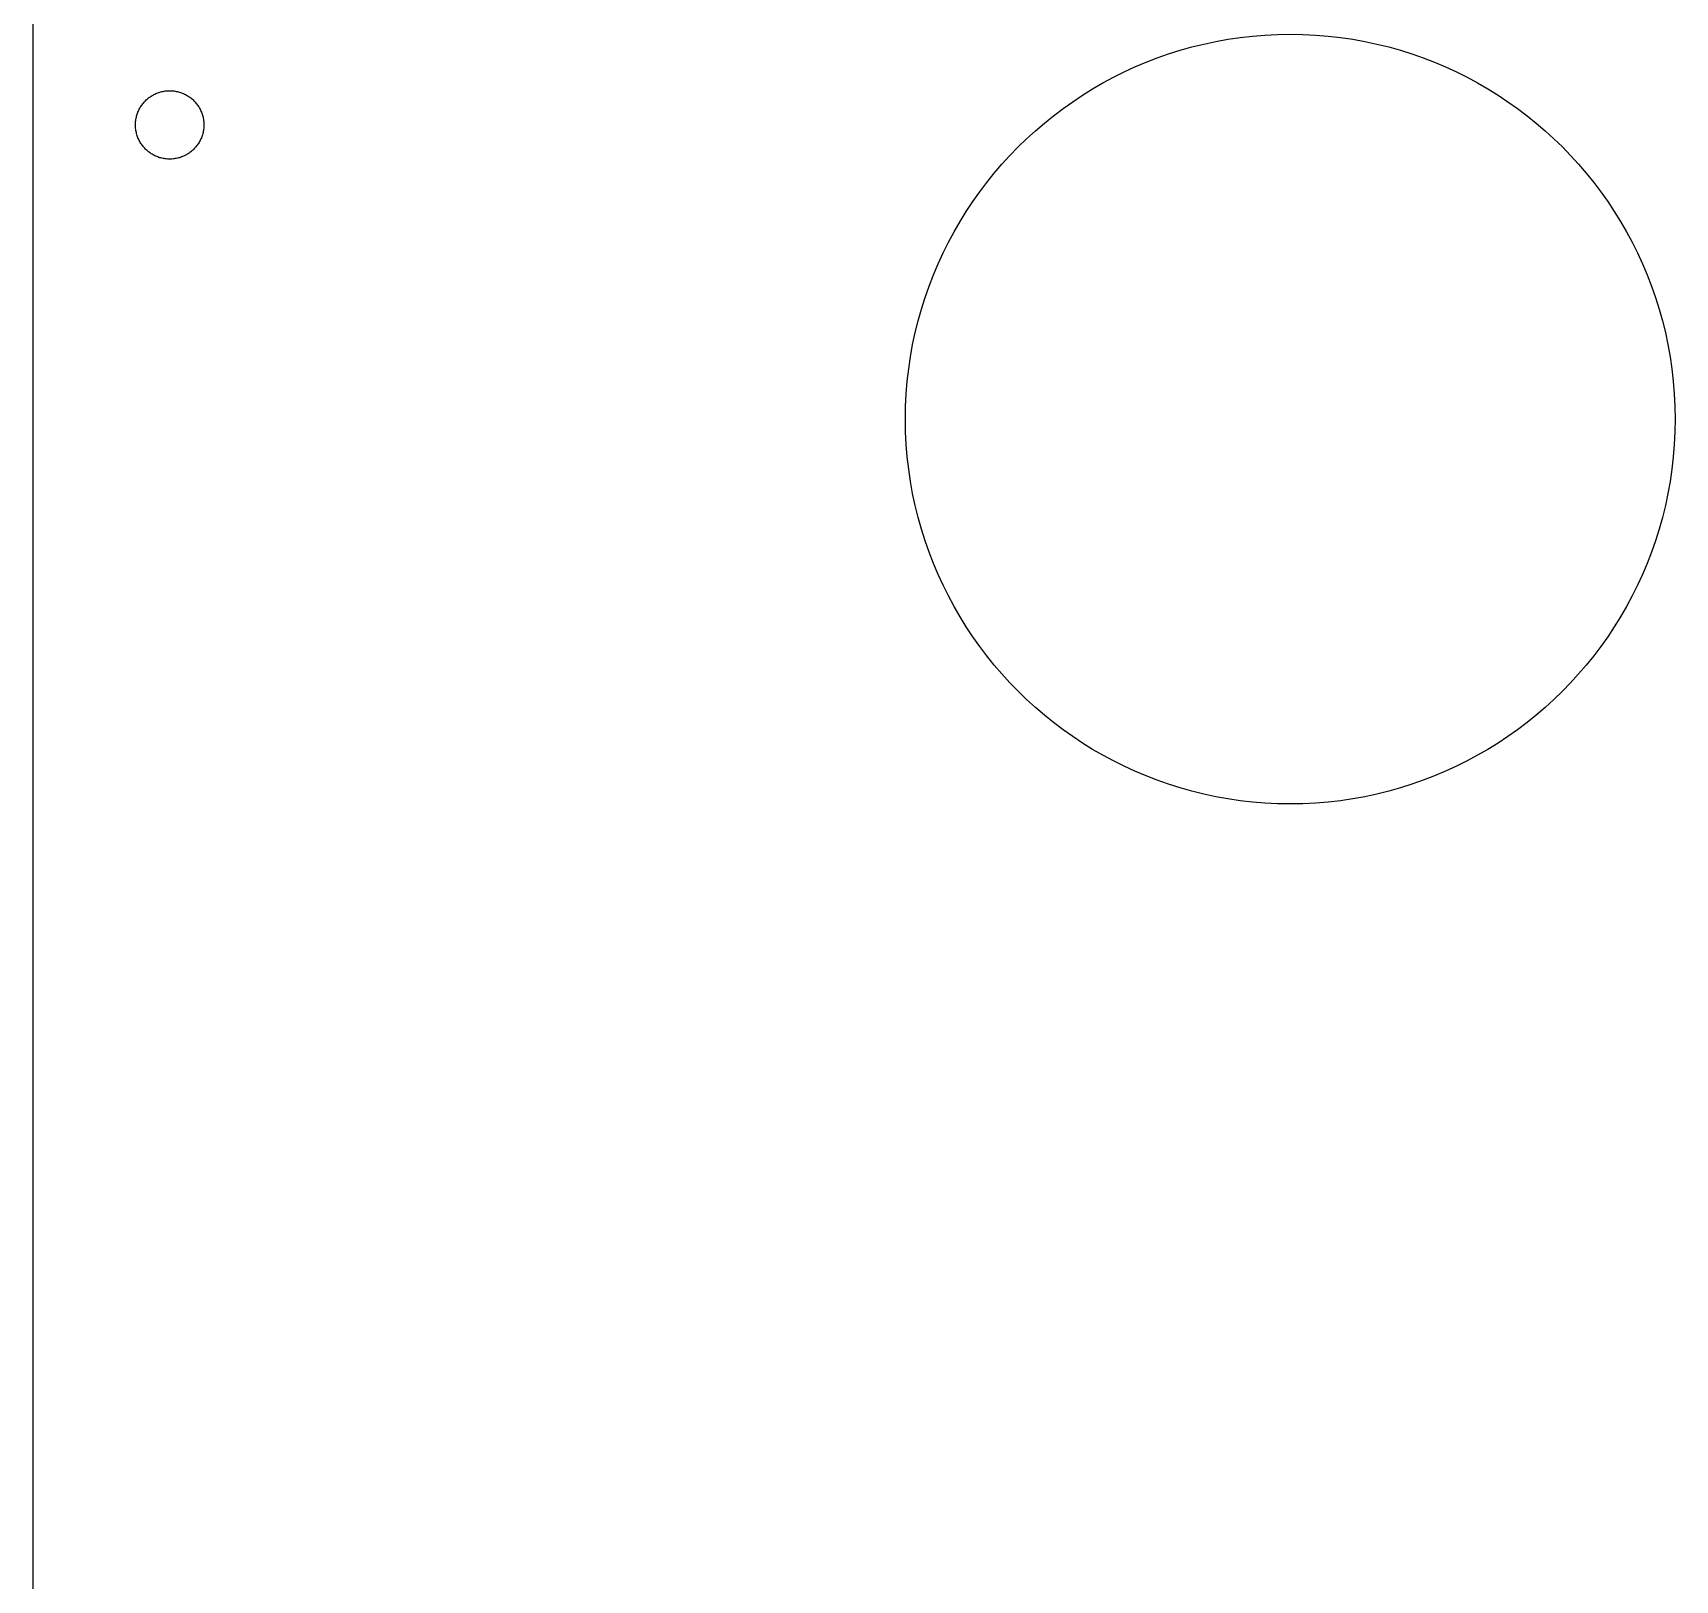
# Model space of a CAD drawing. Extents: x 0 to 212, y 0 to 125.
# Drawn here: x 0 to 48.01, y 57.08 to 102.32 of the extents above; entities that cross this region are included whole.
import ezdxf

# ---------------------------------------------------------------- set-up
doc = ezdxf.new("R2010")
doc.units = 0

msp = doc.modelspace()

# ---------------------------------------------------------------- linework, layer by layer
at = {"layer": 'Layer 1'}
for p, q in [((0, 115.99), (0, 6.5649)), ((36.0175, 102.253), (36.3858, 102.271)), ((36.3858, 102.271), (36.7572, 102.277)), ((36.3858, 102.271), (36.3858, 102.271)), ((36.7572, 102.277), (36.7572, 102.277)), ((36.7572, 102.277), (37.1285, 102.271)), ((37.1285, 102.271), (37.1285, 102.271)), ((37.1285, 102.271), (37.4969, 102.253)), ((33.2013, 101.703), (33.5389, 101.81)), ((33.5389, 101.81), (33.881, 101.906)), ((33.5389, 101.81), (33.5389, 101.81)), ((33.881, 101.906), (34.2274, 101.991)), ((33.881, 101.906), (33.881, 101.906)), ((34.2274, 101.991), (34.5779, 102.066)), ((34.2274, 101.991), (34.2274, 101.991)), ((34.5779, 102.066), (34.9324, 102.13)), ((34.5779, 102.066), (34.5779, 102.066)), ((34.9324, 102.13), (35.2906, 102.182)), ((34.9324, 102.13), (34.9324, 102.13)), ((35.2906, 102.182), (35.6523, 102.223)), ((35.2906, 102.182), (35.2906, 102.182)), ((35.6523, 102.223), (36.0175, 102.253)), ((35.6523, 102.223), (35.6523, 102.223)), ((36.0175, 102.253), (36.0175, 102.253)), ((37.4969, 102.253), (37.4969, 102.253)), ((37.4969, 102.253), (37.862, 102.223)), ((37.862, 102.223), (37.862, 102.223)), ((37.862, 102.223), (38.2238, 102.182)), ((38.2238, 102.182), (38.2238, 102.182)), ((38.2238, 102.182), (38.582, 102.13)), ((38.582, 102.13), (38.582, 102.13)), ((38.582, 102.13), (38.9364, 102.066)), ((38.9364, 102.066), (38.9364, 102.066)), ((38.9364, 102.066), (39.287, 101.991)), ((39.287, 101.991), (39.287, 101.991)), ((39.287, 101.991), (39.6334, 101.906)), ((39.6334, 101.906), (39.6334, 101.906)), ((39.6334, 101.906), (39.9754, 101.81)), ((39.9754, 101.81), (39.9754, 101.81)), ((39.9754, 101.81), (40.313, 101.703)), ((31.8995, 101.177), (32.2173, 101.323)), ((32.2173, 101.323), (32.5403, 101.46)), ((32.2173, 101.323), (32.2173, 101.323)), ((32.5403, 101.46), (32.8684, 101.587)), ((32.5403, 101.46), (32.5403, 101.46)), ((32.8684, 101.587), (33.2013, 101.703)), ((32.8684, 101.587), (32.8684, 101.587)), ((33.2013, 101.703), (33.2013, 101.703)), ((40.313, 101.703), (40.313, 101.703)), ((40.313, 101.703), (40.646, 101.587)), ((40.646, 101.587), (40.646, 101.587)), ((40.646, 101.587), (40.974, 101.46)), ((40.974, 101.46), (40.974, 101.46)), ((40.974, 101.46), (41.2971, 101.323)), ((41.2971, 101.323), (41.2971, 101.323)), ((41.2971, 101.323), (41.6148, 101.177)), ((30.9794, 100.682), (31.2804, 100.856)), ((31.2804, 100.856), (31.5872, 101.021)), ((31.2804, 100.856), (31.2804, 100.856)), ((31.5872, 101.021), (31.8995, 101.177)), ((31.5872, 101.021), (31.5872, 101.021)), ((31.8995, 101.177), (31.8995, 101.177)), ((41.6148, 101.177), (41.6148, 101.177)), ((41.6148, 101.177), (41.9272, 101.021)), ((41.9272, 101.021), (41.9272, 101.021)), ((41.9272, 101.021), (42.234, 100.856)), ((42.234, 100.856), (42.234, 100.856)), ((42.234, 100.856), (42.5349, 100.682)), ((3.29289, 100.335), (3.31494, 100.357)), ((3.31494, 100.357), (3.33763, 100.377)), ((3.31494, 100.357), (3.31494, 100.357)), ((3.33763, 100.377), (3.36095, 100.397)), ((3.33763, 100.377), (3.33763, 100.377)), ((3.36095, 100.397), (3.38488, 100.417)), ((3.36095, 100.397), (3.36095, 100.397)), ((3.38488, 100.417), (3.40941, 100.435)), ((3.38488, 100.417), (3.38488, 100.417)), ((3.40941, 100.435), (3.43452, 100.453)), ((3.40941, 100.435), (3.40941, 100.435)), ((3.43452, 100.453), (3.4602, 100.47)), ((3.43452, 100.453), (3.43452, 100.453)), ((3.4602, 100.47), (3.48642, 100.486)), ((3.4602, 100.47), (3.4602, 100.47)), ((3.48642, 100.486), (3.51317, 100.502)), ((3.48642, 100.486), (3.48642, 100.486)), ((3.51317, 100.502), (3.54044, 100.517)), ((3.51317, 100.502), (3.51317, 100.502)), ((3.54044, 100.517), (3.56821, 100.53)), ((3.54044, 100.517), (3.54044, 100.517)), ((3.56821, 100.53), (3.59646, 100.543)), ((3.56821, 100.53), (3.56821, 100.53)), ((3.59646, 100.543), (3.62517, 100.556)), ((3.59646, 100.543), (3.59646, 100.543)), ((3.62517, 100.556), (3.65433, 100.567)), ((3.62517, 100.556), (3.62517, 100.556)), ((3.65433, 100.567), (3.68392, 100.577)), ((3.65433, 100.567), (3.65433, 100.567)), ((3.68392, 100.577), (3.71393, 100.587)), ((3.68392, 100.577), (3.68392, 100.577)), ((3.71393, 100.587), (3.74434, 100.595)), ((3.71393, 100.587), (3.71393, 100.587)), ((3.74434, 100.595), (3.77513, 100.603)), ((3.74434, 100.595), (3.74434, 100.595)), ((3.77513, 100.603), (3.80629, 100.609)), ((3.77513, 100.603), (3.77513, 100.603)), ((3.80629, 100.609), (3.83779, 100.615)), ((3.80629, 100.609), (3.80629, 100.609)), ((3.83779, 100.615), (3.86963, 100.62)), ((3.83779, 100.615), (3.83779, 100.615)), ((3.86963, 100.62), (3.86964, 100.62)), ((3.86964, 100.62), (3.90179, 100.623)), ((3.90179, 100.623), (3.93425, 100.626)), ((3.90179, 100.623), (3.90179, 100.623)), ((3.93425, 100.626), (3.96699, 100.628)), ((3.93425, 100.626), (3.93425, 100.626)), ((3.96699, 100.628), (3.96699, 100.628)), ((3.96699, 100.628), (4, 100.628)), ((4, 100.628), (4, 100.628)), ((4, 100.628), (4.03301, 100.628)), ((4.03301, 100.628), (4.03301, 100.628)), ((4.03301, 100.628), (4.06575, 100.626)), ((4.06575, 100.626), (4.06575, 100.626)), ((4.06575, 100.626), (4.09821, 100.623)), ((4.09821, 100.623), (4.09821, 100.623)), ((4.09821, 100.623), (4.13037, 100.62)), ((4.13037, 100.62), (4.13037, 100.62)), ((4.13037, 100.62), (4.16221, 100.615)), ((4.16221, 100.615), (4.16221, 100.615)), ((4.16221, 100.615), (4.19371, 100.609)), ((4.19371, 100.609), (4.19371, 100.609)), ((4.19371, 100.609), (4.22487, 100.603)), ((4.22487, 100.603), (4.22487, 100.603)), ((4.22487, 100.603), (4.25566, 100.595)), ((4.25566, 100.595), (4.25566, 100.595)), ((4.25566, 100.595), (4.28607, 100.587)), ((4.28607, 100.587), (4.28607, 100.587)), ((4.28607, 100.587), (4.31608, 100.577)), ((4.31608, 100.577), (4.31608, 100.577)), ((4.31608, 100.577), (4.34567, 100.567)), ((4.34567, 100.567), (4.34567, 100.567)), ((4.34567, 100.567), (4.37483, 100.556)), ((4.37483, 100.556), (4.37483, 100.556)), ((4.37483, 100.556), (4.40354, 100.543)), ((4.40354, 100.543), (4.40355, 100.543)), ((4.40355, 100.543), (4.43179, 100.53)), ((4.43179, 100.53), (4.43179, 100.53)), ((4.43179, 100.53), (4.45956, 100.517)), ((4.45956, 100.517), (4.45956, 100.517)), ((4.45956, 100.517), (4.48683, 100.502)), ((4.48683, 100.502), (4.48683, 100.502)), ((4.48683, 100.502), (4.51358, 100.486)), ((4.51358, 100.486), (4.51358, 100.486)), ((4.51358, 100.486), (4.5398, 100.47)), ((4.5398, 100.47), (4.5398, 100.47)), ((4.5398, 100.47), (4.56548, 100.453)), ((4.56548, 100.453), (4.56548, 100.453)), ((4.56548, 100.453), (4.59059, 100.435)), ((4.59059, 100.435), (4.59059, 100.435)), ((4.59059, 100.435), (4.61512, 100.417)), ((4.61512, 100.417), (4.61512, 100.417)), ((4.61512, 100.417), (4.63905, 100.397)), ((4.63905, 100.397), (4.63905, 100.397)), ((4.63905, 100.397), (4.66237, 100.377)), ((4.66237, 100.377), (4.66237, 100.377)), ((4.66237, 100.377), (4.68506, 100.357)), ((4.68506, 100.357), (4.68506, 100.357)), ((4.68506, 100.357), (4.70711, 100.335)), ((30.3956, 100.307), (30.6844, 100.499)), ((30.6844, 100.499), (30.9794, 100.682)), ((30.6844, 100.499), (30.6844, 100.499)), ((30.9794, 100.682), (30.9794, 100.682)), ((42.5349, 100.682), (42.5349, 100.682)), ((42.5349, 100.682), (42.8299, 100.499)), ((42.8299, 100.499), (42.8299, 100.499)), ((42.8299, 100.499), (43.1188, 100.307)), ((3.02538, 99.853), (3.03298, 99.8838)), ((3.03298, 99.8838), (3.04152, 99.9142)), ((3.03298, 99.8838), (3.03298, 99.8838)), ((3.04152, 99.9142), (3.05098, 99.9442)), ((3.04152, 99.9142), (3.04152, 99.9142)), ((3.05098, 99.9442), (3.06135, 99.9738)), ((3.05098, 99.9442), (3.05098, 99.9442)), ((3.06135, 99.9738), (3.07262, 100.003)), ((3.06135, 99.9738), (3.06135, 99.9738)), ((3.07262, 100.003), (3.08477, 100.032)), ((3.07262, 100.003), (3.07262, 100.003)), ((3.08477, 100.032), (3.09777, 100.06)), ((3.08477, 100.032), (3.08477, 100.032)), ((3.09777, 100.06), (3.11162, 100.088)), ((3.09777, 100.06), (3.09777, 100.06)), ((3.11162, 100.088), (3.12629, 100.115)), ((3.11162, 100.088), (3.11162, 100.088)), ((3.12629, 100.115), (3.14178, 100.142)), ((3.12629, 100.115), (3.12629, 100.115)), ((3.14178, 100.142), (3.15806, 100.168)), ((3.14178, 100.142), (3.14178, 100.142)), ((3.15806, 100.168), (3.17512, 100.194)), ((3.15806, 100.168), (3.15806, 100.168)), ((3.17512, 100.194), (3.19294, 100.219)), ((3.17512, 100.194), (3.17512, 100.194)), ((3.19294, 100.219), (3.21151, 100.243)), ((3.19294, 100.219), (3.19294, 100.219)), ((3.21151, 100.243), (3.2308, 100.267)), ((3.21151, 100.243), (3.21151, 100.243)), ((3.2308, 100.267), (3.25081, 100.291)), ((3.2308, 100.267), (3.2308, 100.267)), ((3.25081, 100.291), (3.27151, 100.313)), ((3.25081, 100.291), (3.25081, 100.291)), ((3.27151, 100.313), (3.29289, 100.335)), ((3.27151, 100.313), (3.27151, 100.313)), ((3.29289, 100.335), (3.29289, 100.335)), ((4.70711, 100.335), (4.70711, 100.335)), ((4.70711, 100.335), (4.72849, 100.313)), ((4.72849, 100.313), (4.72849, 100.313)), ((4.72849, 100.313), (4.74919, 100.291)), ((4.74919, 100.291), (4.74919, 100.291)), ((4.74919, 100.291), (4.7692, 100.267)), ((4.7692, 100.267), (4.7692, 100.267)), ((4.7692, 100.267), (4.78849, 100.243)), ((4.78849, 100.243), (4.78849, 100.243)), ((4.78849, 100.243), (4.80706, 100.219)), ((4.80706, 100.219), (4.80706, 100.219)), ((4.80706, 100.219), (4.82488, 100.194)), ((4.82488, 100.194), (4.82488, 100.194)), ((4.82488, 100.194), (4.84194, 100.168)), ((4.84194, 100.168), (4.84194, 100.168)), ((4.84194, 100.168), (4.85822, 100.142)), ((4.85822, 100.142), (4.85822, 100.142)), ((4.85822, 100.142), (4.87371, 100.115)), ((4.87371, 100.115), (4.87371, 100.115)), ((4.87371, 100.115), (4.88838, 100.088)), ((4.88838, 100.088), (4.88838, 100.088)), ((4.88838, 100.088), (4.90223, 100.06)), ((4.90223, 100.06), (4.90223, 100.06)), ((4.90223, 100.06), (4.91523, 100.032)), ((4.91523, 100.032), (4.91523, 100.032)), ((4.91523, 100.032), (4.92738, 100.003)), ((4.92738, 100.003), (4.92738, 100.003)), ((4.92738, 100.003), (4.93865, 99.9738)), ((4.93865, 99.9738), (4.93865, 99.9738)), ((4.93865, 99.9738), (4.94902, 99.9442)), ((4.94902, 99.9442), (4.94902, 99.9442)), ((4.94902, 99.9442), (4.95848, 99.9142)), ((4.95848, 99.9142), (4.95848, 99.9142)), ((4.95848, 99.9142), (4.96702, 99.8838)), ((4.96702, 99.8838), (4.96702, 99.8838)), ((4.96702, 99.8838), (4.97462, 99.853)), ((29.5678, 99.6804), (29.8371, 99.8975)), ((29.8371, 99.8975), (30.1131, 100.106)), ((29.8371, 99.8975), (29.8371, 99.8975)), ((30.1131, 100.106), (30.3956, 100.307)), ((30.1131, 100.106), (30.1131, 100.106)), ((30.3956, 100.307), (30.3956, 100.307)), ((43.1188, 100.307), (43.1188, 100.307)), ((43.1188, 100.307), (43.4013, 100.106)), ((43.4013, 100.106), (43.4013, 100.106)), ((43.4013, 100.106), (43.6772, 99.8975)), ((43.6772, 99.8975), (43.6773, 99.8975)), ((43.6773, 99.8975), (43.9465, 99.6804)), ((3, 99.6282), (3.00054, 99.6612)), ((3.00053, 99.5951), (3, 99.6282)), ((3, 99.6282), (3, 99.6282)), ((3.00213, 99.5624), (3.00053, 99.5951)), ((3.00053, 99.5951), (3.00053, 99.5951)), ((3.00054, 99.6612), (3.00213, 99.6939)), ((3.00054, 99.6612), (3.00054, 99.6612)), ((3.00213, 99.6939), (3.00476, 99.7264)), ((3.00213, 99.6939), (3.00213, 99.6939)), ((3.00476, 99.5299), (3.00213, 99.5624)), ((3.00213, 99.5624), (3.00213, 99.5624)), ((3.00476, 99.7264), (3.00842, 99.7585)), ((3.00476, 99.7264), (3.00476, 99.7264)), ((3.00842, 99.4978), (3.00476, 99.5299)), ((3.00476, 99.5299), (3.00476, 99.5299)), ((3.00842, 99.7585), (3.01309, 99.7904)), ((3.00842, 99.7585), (3.00842, 99.7585)), ((3.01309, 99.466), (3.00842, 99.4978)), ((3.00842, 99.4978), (3.00842, 99.4978)), ((3.01309, 99.7904), (3.01875, 99.8219)), ((3.01309, 99.7904), (3.01309, 99.7904)), ((3.01309, 99.4659), (3.01309, 99.466)), ((3.01875, 99.4344), (3.01309, 99.4659)), ((3.01875, 99.8219), (3.02538, 99.853)), ((3.01875, 99.8219), (3.01875, 99.8219)), ((3.02538, 99.4033), (3.01875, 99.4344)), ((3.01875, 99.4344), (3.01875, 99.4344)), ((3.02538, 99.853), (3.02538, 99.853)), ((3.03298, 99.3725), (3.02538, 99.4033)), ((3.02538, 99.4033), (3.02538, 99.4033)), ((4.97462, 99.4033), (4.96702, 99.3725)), ((4.97462, 99.853), (4.97462, 99.853)), ((4.97462, 99.853), (4.98125, 99.8219)), ((4.98125, 99.4344), (4.97462, 99.4033)), ((4.97462, 99.4033), (4.97462, 99.4033)), ((4.97462, 99.4033), (4.97462, 99.4033)), ((4.98125, 99.8219), (4.98125, 99.8219)), ((4.98125, 99.8219), (4.98691, 99.7904)), ((4.98691, 99.4659), (4.98125, 99.4344)), ((4.98125, 99.4344), (4.98125, 99.4344)), ((4.98691, 99.7904), (4.98691, 99.7904)), ((4.98691, 99.7904), (4.99158, 99.7585)), ((4.99158, 99.4978), (4.98691, 99.466)), ((4.98691, 99.466), (4.98691, 99.4659)), ((4.99158, 99.7585), (4.99158, 99.7585)), ((4.99158, 99.7585), (4.99524, 99.7264)), ((4.99524, 99.5299), (4.99158, 99.4978)), ((4.99158, 99.4978), (4.99158, 99.4978)), ((4.99524, 99.7264), (4.99524, 99.7264)), ((4.99524, 99.7264), (4.99787, 99.6939)), ((4.99787, 99.5624), (4.99524, 99.5299)), ((4.99524, 99.5299), (4.99524, 99.5299)), ((4.99787, 99.6939), (4.99787, 99.6939)), ((4.99787, 99.6939), (4.99947, 99.6612)), ((4.99946, 99.5951), (4.99787, 99.5624)), ((4.99787, 99.5624), (4.99787, 99.5624)), ((5, 99.6282), (4.99946, 99.5951)), ((4.99946, 99.5951), (4.99946, 99.5951)), ((4.99947, 99.6612), (4.99947, 99.6612)), ((4.99947, 99.6612), (5, 99.6282)), ((5, 99.6282), (5, 99.6282)), ((29.0502, 99.2224), (29.3055, 99.4553)), ((29.3055, 99.4553), (29.5678, 99.6804)), ((29.3055, 99.4553), (29.3055, 99.4553)), ((29.5678, 99.6804), (29.5678, 99.6804)), ((43.9465, 99.6804), (43.9465, 99.6804)), ((43.9465, 99.6804), (44.2089, 99.4553)), ((44.2089, 99.4553), (44.2089, 99.4553)), ((44.2089, 99.4553), (44.4641, 99.2224)), ((3.04152, 99.3421), (3.03298, 99.3725)), ((3.03298, 99.3725), (3.03298, 99.3725)), ((3.05098, 99.3121), (3.04152, 99.3421)), ((3.04152, 99.3421), (3.04152, 99.3421)), ((3.06135, 99.2825), (3.05098, 99.3121)), ((3.05098, 99.3121), (3.05098, 99.3121)), ((3.07262, 99.2533), (3.06135, 99.2825)), ((3.06135, 99.2825), (3.06135, 99.2825)), ((3.08477, 99.2246), (3.07262, 99.2533)), ((3.07262, 99.2533), (3.07262, 99.2533)), ((3.09777, 99.1964), (3.08477, 99.2246)), ((3.08477, 99.2246), (3.08477, 99.2246)), ((3.11162, 99.1686), (3.09777, 99.1964)), ((3.09777, 99.1964), (3.09777, 99.1964)), ((3.12629, 99.1413), (3.11162, 99.1686)), ((3.11162, 99.1686), (3.11162, 99.1686)), ((3.14178, 99.1146), (3.12629, 99.1413)), ((3.12629, 99.1413), (3.12629, 99.1413)), ((3.15806, 99.0884), (3.14178, 99.1146)), ((3.14178, 99.1146), (3.14178, 99.1146)), ((3.17512, 99.0627), (3.15806, 99.0884)), ((3.15806, 99.0884), (3.15806, 99.0884)), ((3.19294, 99.0376), (3.17512, 99.0627)), ((3.17512, 99.0627), (3.17512, 99.0627)), ((3.21151, 99.013), (3.19294, 99.0376)), ((3.19294, 99.0376), (3.19294, 99.0376)), ((3.2308, 98.9891), (3.21151, 99.013)), ((3.21151, 99.013), (3.21151, 99.013)), ((3.25081, 98.9658), (3.2308, 98.9891)), ((3.2308, 98.9891), (3.2308, 98.9891)), ((3.27151, 98.9431), (3.25081, 98.9658)), ((3.25081, 98.9658), (3.25081, 98.9658)), ((3.29289, 98.9211), (3.27151, 98.9431)), ((3.27151, 98.9431), (3.27151, 98.9431)), ((3.31494, 98.8997), (3.29289, 98.9211)), ((3.29289, 98.9211), (3.29289, 98.9211)), ((3.33763, 98.879), (3.31494, 98.8997)), ((3.31494, 98.8997), (3.31494, 98.8997)), ((4.68506, 98.8997), (4.66237, 98.879)), ((4.70711, 98.9211), (4.68506, 98.8997)), ((4.68506, 98.8997), (4.68506, 98.8997)), ((4.72849, 98.9431), (4.70711, 98.9211)), ((4.70711, 98.9211), (4.70711, 98.9211)), ((4.74919, 98.9658), (4.72849, 98.9431)), ((4.72849, 98.9431), (4.72849, 98.9431)), ((4.7692, 98.9891), (4.74919, 98.9658)), ((4.74919, 98.9658), (4.74919, 98.9658)), ((4.78849, 99.013), (4.7692, 98.9891)), ((4.7692, 98.9891), (4.7692, 98.9891)), ((4.80706, 99.0376), (4.78849, 99.013)), ((4.78849, 99.013), (4.78849, 99.013)), ((4.82488, 99.0627), (4.80706, 99.0376)), ((4.80706, 99.0376), (4.80706, 99.0376)), ((4.84194, 99.0884), (4.82488, 99.0627)), ((4.82488, 99.0627), (4.82488, 99.0627)), ((4.85822, 99.1146), (4.84194, 99.0884)), ((4.84194, 99.0884), (4.84194, 99.0884)), ((4.87371, 99.1413), (4.85822, 99.1146)), ((4.85822, 99.1146), (4.85822, 99.1146)), ((4.88838, 99.1686), (4.87371, 99.1413)), ((4.87371, 99.1413), (4.87371, 99.1413)), ((4.90223, 99.1964), (4.88838, 99.1686)), ((4.88838, 99.1686), (4.88838, 99.1686)), ((4.91523, 99.2246), (4.90223, 99.1964)), ((4.90223, 99.1964), (4.90223, 99.1964)), ((4.92738, 99.2533), (4.91523, 99.2246)), ((4.91523, 99.2246), (4.91523, 99.2246)), ((4.93865, 99.2825), (4.92738, 99.2533)), ((4.92738, 99.2533), (4.92738, 99.2533)), ((4.94902, 99.3121), (4.93865, 99.2825)), ((4.93865, 99.2825), (4.93865, 99.2825)), ((4.95848, 99.3421), (4.94902, 99.3121)), ((4.94902, 99.3121), (4.94902, 99.3121)), ((4.96702, 99.3725), (4.95848, 99.3421)), ((4.95848, 99.3421), (4.95848, 99.3421)), ((4.96702, 99.3725), (4.96702, 99.3725)), ((28.5617, 98.7339), (28.8022, 98.9819)), ((28.8022, 98.9819), (29.0502, 99.2224)), ((28.8022, 98.9819), (28.8022, 98.9819)), ((29.0502, 99.2224), (29.0502, 99.2224)), ((44.4641, 99.2224), (44.4641, 99.2224)), ((44.4641, 99.2224), (44.7121, 98.9819)), ((44.7121, 98.9819), (44.7121, 98.9819)), ((44.7121, 98.9819), (44.9527, 98.7339)), ((3.36095, 98.859), (3.33763, 98.879)), ((3.33763, 98.879), (3.33763, 98.879)), ((3.38488, 98.8397), (3.36095, 98.859)), ((3.36095, 98.859), (3.36095, 98.859)), ((3.40941, 98.8211), (3.38488, 98.8397)), ((3.38488, 98.8397), (3.38488, 98.8397)), ((3.43452, 98.8033), (3.40941, 98.8211)), ((3.40941, 98.8211), (3.40941, 98.8211)), ((3.4602, 98.7862), (3.43452, 98.8033)), ((3.43452, 98.8033), (3.43452, 98.8033)), ((3.48642, 98.7699), (3.4602, 98.7862)), ((3.4602, 98.7862), (3.4602, 98.7862)), ((3.51317, 98.7545), (3.48642, 98.7699)), ((3.48642, 98.7699), (3.48642, 98.7699)), ((3.54044, 98.7398), (3.51317, 98.7545)), ((3.51317, 98.7545), (3.51317, 98.7545)), ((3.56821, 98.7259), (3.54044, 98.7398)), ((3.54044, 98.7398), (3.54044, 98.7398)), ((3.59645, 98.7129), (3.56821, 98.7259)), ((3.56821, 98.7259), (3.56821, 98.7259)), ((3.59646, 98.7129), (3.59645, 98.7129)), ((3.62517, 98.7008), (3.59646, 98.7129)), ((3.65433, 98.6895), (3.62517, 98.7008)), ((3.62517, 98.7008), (3.62517, 98.7008)), ((3.68392, 98.6791), (3.65433, 98.6895)), ((3.65433, 98.6895), (3.65433, 98.6895)), ((3.71393, 98.6697), (3.68392, 98.6791)), ((3.68392, 98.6791), (3.68392, 98.6791)), ((3.74434, 98.6611), (3.71393, 98.6697)), ((3.71393, 98.6697), (3.71393, 98.6697)), ((3.77513, 98.6535), (3.74434, 98.6611)), ((3.74434, 98.6611), (3.74434, 98.6611)), ((3.80629, 98.6469), (3.77513, 98.6535)), ((3.77513, 98.6535), (3.77513, 98.6535)), ((3.83779, 98.6412), (3.80629, 98.6469)), ((3.80629, 98.6469), (3.80629, 98.6469)), ((3.86963, 98.6366), (3.83779, 98.6412)), ((3.83779, 98.6412), (3.83779, 98.6412)), ((3.90179, 98.6329), (3.86963, 98.6366)), ((3.86963, 98.6366), (3.86963, 98.6366)), ((3.93425, 98.6303), (3.90179, 98.6329)), ((3.90179, 98.6329), (3.90179, 98.6329)), ((3.96699, 98.6287), (3.93425, 98.6303)), ((3.93425, 98.6303), (3.93425, 98.6303)), ((4, 98.6282), (3.96699, 98.6287)), ((3.96699, 98.6287), (3.96699, 98.6287)), ((4.03301, 98.6287), (4, 98.6282)), ((4, 98.6282), (4, 98.6282)), ((4.06575, 98.6303), (4.03301, 98.6287)), ((4.03301, 98.6287), (4.03301, 98.6287)), ((4.09821, 98.6329), (4.06575, 98.6303)), ((4.06575, 98.6303), (4.06575, 98.6303)), ((4.13036, 98.6366), (4.09821, 98.6329)), ((4.09821, 98.6329), (4.09821, 98.6329)), ((4.13037, 98.6366), (4.13036, 98.6366)), ((4.16221, 98.6412), (4.13037, 98.6366)), ((4.19371, 98.6469), (4.16221, 98.6412)), ((4.16221, 98.6412), (4.16221, 98.6412)), ((4.22487, 98.6535), (4.19371, 98.6469)), ((4.19371, 98.6469), (4.19371, 98.6469)), ((4.25566, 98.6611), (4.22487, 98.6535)), ((4.22487, 98.6535), (4.22487, 98.6535)), ((4.28607, 98.6697), (4.25566, 98.6611)), ((4.25566, 98.6611), (4.25566, 98.6611)), ((4.31608, 98.6791), (4.28607, 98.6697)), ((4.28607, 98.6697), (4.28607, 98.6697)), ((4.34567, 98.6895), (4.31608, 98.6791)), ((4.31608, 98.6791), (4.31608, 98.6791)), ((4.37483, 98.7008), (4.34567, 98.6895)), ((4.34567, 98.6895), (4.34567, 98.6895)), ((4.40354, 98.7129), (4.37483, 98.7008)), ((4.37483, 98.7008), (4.37483, 98.7008)), ((4.43179, 98.7259), (4.40354, 98.7129)), ((4.40354, 98.7129), (4.40354, 98.7129)), ((4.45956, 98.7398), (4.43179, 98.7259)), ((4.43179, 98.7259), (4.43179, 98.7259)), ((4.48683, 98.7545), (4.45956, 98.7398)), ((4.45956, 98.7398), (4.45956, 98.7398)), ((4.51358, 98.7699), (4.48683, 98.7545)), ((4.48683, 98.7545), (4.48683, 98.7545)), ((4.5398, 98.7862), (4.51358, 98.7699)), ((4.51358, 98.7699), (4.51358, 98.7699)), ((4.56548, 98.8033), (4.5398, 98.7862)), ((4.5398, 98.7862), (4.5398, 98.7862)), ((4.59059, 98.8211), (4.56548, 98.8033)), ((4.56548, 98.8033), (4.56548, 98.8033)), ((4.61512, 98.8397), (4.59059, 98.8211)), ((4.59059, 98.8211), (4.59059, 98.8211)), ((4.63905, 98.859), (4.61512, 98.8397)), ((4.61512, 98.8397), (4.61512, 98.8397)), ((4.66237, 98.879), (4.63905, 98.859)), ((4.63905, 98.859), (4.63905, 98.859)), ((4.66237, 98.879), (4.66237, 98.879)), ((28.1037, 98.2163), (28.3288, 98.4786)), ((28.3288, 98.4786), (28.5617, 98.7339)), ((28.3288, 98.4786), (28.3288, 98.4786)), ((28.5617, 98.7339), (28.5617, 98.7339)), ((44.9527, 98.7339), (44.9527, 98.7339)), ((44.9527, 98.7339), (45.1856, 98.4786)), ((45.1856, 98.4786), (45.1856, 98.4786)), ((45.1856, 98.4786), (45.4106, 98.2163)), ((27.6778, 97.671), (27.8866, 97.947)), ((27.8866, 97.947), (28.1037, 98.2163)), ((27.8866, 97.947), (27.8866, 97.947)), ((28.1037, 98.2163), (28.1037, 98.2163)), ((45.4106, 98.2163), (45.4106, 98.2163)), ((45.4106, 98.2163), (45.6277, 97.947)), ((45.6277, 97.947), (45.6277, 97.947)), ((45.6277, 97.947), (45.8366, 97.671)), ((27.4773, 97.3885), (27.6778, 97.671)), ((27.6778, 97.671), (27.6778, 97.671)), ((45.8366, 97.671), (45.8366, 97.671)), ((45.8366, 97.671), (46.0371, 97.3885)), ((27.1022, 96.8047), (27.2854, 97.0997)), ((27.2854, 97.0997), (27.4773, 97.3885)), ((27.2854, 97.0997), (27.2854, 97.0997)), ((27.4773, 97.3885), (27.4773, 97.3885)), ((46.0371, 97.3885), (46.0371, 97.3885)), ((46.0371, 97.3885), (46.229, 97.0997)), ((46.229, 97.0997), (46.229, 97.0997)), ((46.229, 97.0997), (46.4121, 96.8047)), ((26.7629, 96.197), (26.928, 96.5037)), ((26.928, 96.5037), (27.1022, 96.8047)), ((26.928, 96.5037), (26.928, 96.5037)), ((27.1022, 96.8047), (27.1022, 96.8047)), ((46.4121, 96.8047), (46.4121, 96.8047)), ((46.4121, 96.8047), (46.5864, 96.5037)), ((46.5864, 96.5037), (46.5864, 96.5037)), ((46.5864, 96.5037), (46.7515, 96.197)), ((26.6071, 95.8846), (26.7629, 96.197)), ((26.7629, 96.197), (26.7629, 96.197)), ((46.7515, 96.197), (46.7515, 96.197)), ((46.7515, 96.197), (46.9073, 95.8846)), ((26.3242, 95.2438), (26.4608, 95.5668)), ((26.4608, 95.5668), (26.6071, 95.8846)), ((26.4608, 95.5668), (26.4608, 95.5668)), ((26.6071, 95.8846), (26.6071, 95.8846)), ((46.9073, 95.8846), (46.9073, 95.8846)), ((46.9073, 95.8846), (47.0536, 95.5668)), ((47.0536, 95.5668), (47.0536, 95.5668)), ((47.0536, 95.5668), (47.1902, 95.2438)), ((26.1974, 94.9157), (26.3242, 95.2438)), ((26.3242, 95.2438), (26.3242, 95.2438)), ((47.1902, 95.2438), (47.1902, 95.2438)), ((47.1902, 95.2438), (47.3169, 94.9157)), ((25.9742, 94.2452), (26.0807, 94.5828)), ((26.0807, 94.5828), (26.1974, 94.9157)), ((26.0807, 94.5828), (26.0807, 94.5828)), ((26.1974, 94.9157), (26.1974, 94.9157)), ((47.3169, 94.9157), (47.3169, 94.9157)), ((47.3169, 94.9157), (47.4336, 94.5828)), ((47.4336, 94.5828), (47.4336, 94.5828)), ((47.4336, 94.5828), (47.5401, 94.2452)), ((25.8782, 93.9031), (25.9742, 94.2452)), ((25.9742, 94.2452), (25.9742, 94.2452)), ((47.5401, 94.2452), (47.5401, 94.2452)), ((47.5401, 94.2452), (47.6362, 93.9031)), ((25.7927, 93.5567), (25.8782, 93.9031)), ((25.8782, 93.9031), (25.8782, 93.9031)), ((47.6362, 93.9031), (47.6362, 93.9031)), ((47.6362, 93.9031), (47.7216, 93.5567)), ((25.6544, 92.8518), (25.7181, 93.2062)), ((25.7181, 93.2062), (25.7927, 93.5567)), ((25.7181, 93.2062), (25.7181, 93.2062)), ((25.7927, 93.5567), (25.7927, 93.5567)), ((47.7216, 93.5567), (47.7216, 93.5567)), ((47.7216, 93.5567), (47.7963, 93.2062)), ((47.7963, 93.2062), (47.7963, 93.2062)), ((47.7963, 93.2062), (47.8599, 92.8518)), ((25.6019, 92.4936), (25.6544, 92.8518)), ((25.6544, 92.8518), (25.6544, 92.8518)), ((47.8599, 92.8518), (47.8599, 92.8518)), ((47.8599, 92.8518), (47.9124, 92.4936)), ((25.5607, 92.1318), (25.6019, 92.4936)), ((25.6019, 92.4936), (25.6019, 92.4936)), ((47.9124, 92.4936), (47.9124, 92.4936)), ((47.9124, 92.4936), (47.9536, 92.1318)), ((25.5132, 91.3983), (25.5311, 91.7666)), ((25.5311, 91.7666), (25.5607, 92.1318)), ((25.5311, 91.7666), (25.5311, 91.7666)), ((25.5607, 92.1318), (25.5607, 92.1318)), ((47.9536, 92.1318), (47.9536, 92.1318)), ((47.9536, 92.1318), (47.9832, 91.7666)), ((47.9832, 91.7666), (47.9832, 91.7666)), ((47.9832, 91.7666), (48.0012, 91.3983)), ((25.5072, 91.0269), (25.5132, 91.3983)), ((25.5132, 91.3983), (25.5132, 91.3983)), ((48.0012, 91.3983), (48.0012, 91.3983)), ((48.0012, 91.3983), (48.0072, 91.0269)), ((25.5132, 90.6556), (25.5072, 91.0269)), ((25.5072, 91.0269), (25.5072, 91.0269)), ((48.0072, 91.0269), (48.0012, 90.6556)), ((48.0072, 91.0269), (48.0072, 91.0269)), ((25.5311, 90.2872), (25.5132, 90.6556)), ((25.5132, 90.6556), (25.5132, 90.6556)), ((25.5607, 89.9221), (25.5311, 90.2872)), ((25.5311, 90.2872), (25.5311, 90.2872)), ((47.9832, 90.2872), (47.9536, 89.9221)), ((48.0012, 90.6556), (47.9832, 90.2872)), ((47.9832, 90.2872), (47.9832, 90.2872)), ((48.0012, 90.6556), (48.0012, 90.6556)), ((25.6019, 89.5603), (25.5607, 89.9221)), ((25.5607, 89.9221), (25.5607, 89.9221)), ((47.9536, 89.9221), (47.9124, 89.5603)), ((47.9536, 89.9221), (47.9536, 89.9221)), ((25.6544, 89.2021), (25.6019, 89.5603)), ((25.6019, 89.5603), (25.6019, 89.5603)), ((47.9124, 89.5603), (47.8599, 89.2021)), ((47.9124, 89.5603), (47.9124, 89.5603)), ((25.7181, 88.8477), (25.6544, 89.2021)), ((25.6544, 89.2021), (25.6544, 89.2021)), ((25.7927, 88.4972), (25.7181, 88.8477)), ((25.7181, 88.8477), (25.7181, 88.8477)), ((47.7963, 88.8477), (47.7216, 88.4972)), ((47.8599, 89.2021), (47.7963, 88.8477)), ((47.7963, 88.8477), (47.7963, 88.8477)), ((47.8599, 89.2021), (47.8599, 89.2021)), ((25.8782, 88.1508), (25.7927, 88.4972)), ((25.7927, 88.4972), (25.7927, 88.4972)), ((47.7216, 88.4972), (47.6362, 88.1508)), ((47.7216, 88.4972), (47.7216, 88.4972)), ((25.9742, 87.8087), (25.8782, 88.1508)), ((25.8782, 88.1508), (25.8782, 88.1508)), ((47.6362, 88.1508), (47.5401, 87.8087)), ((47.6362, 88.1508), (47.6362, 88.1508)), ((26.0807, 87.4711), (25.9742, 87.8087)), ((25.9742, 87.8087), (25.9742, 87.8087)), ((26.1974, 87.1381), (26.0807, 87.4711)), ((26.0807, 87.4711), (26.0807, 87.4711)), ((47.4336, 87.4711), (47.3169, 87.1381)), ((47.5401, 87.8087), (47.4336, 87.4711)), ((47.4336, 87.4711), (47.4336, 87.4711)), ((47.5401, 87.8087), (47.5401, 87.8087)), ((26.3242, 86.8101), (26.1974, 87.1381)), ((26.1974, 87.1381), (26.1974, 87.1381)), ((47.3169, 87.1381), (47.1902, 86.8101)), ((47.3169, 87.1381), (47.3169, 87.1381)), ((26.4608, 86.4871), (26.3242, 86.8101)), ((26.3242, 86.8101), (26.3242, 86.8101)), ((26.6071, 86.1693), (26.4608, 86.4871)), ((26.4608, 86.4871), (26.4608, 86.4871)), ((47.0536, 86.4871), (46.9073, 86.1693)), ((47.1902, 86.8101), (47.0536, 86.4871)), ((47.0536, 86.4871), (47.0536, 86.4871)), ((47.1902, 86.8101), (47.1902, 86.8101)), ((26.7629, 85.8569), (26.6071, 86.1693)), ((26.6071, 86.1693), (26.6071, 86.1693)), ((46.9073, 86.1693), (46.7515, 85.8569)), ((46.9073, 86.1693), (46.9073, 86.1693)), ((26.928, 85.5501), (26.7629, 85.8569)), ((26.7629, 85.8569), (26.7629, 85.8569)), ((27.1022, 85.2492), (26.928, 85.5501)), ((26.928, 85.5501), (26.928, 85.5501)), ((46.5864, 85.5501), (46.4121, 85.2492)), ((46.7515, 85.8569), (46.5864, 85.5501)), ((46.5864, 85.5501), (46.5864, 85.5501)), ((46.7515, 85.8569), (46.7515, 85.8569)), ((27.2854, 84.9542), (27.1022, 85.2492)), ((27.1022, 85.2492), (27.1022, 85.2492)), ((46.4121, 85.2492), (46.229, 84.9542)), ((46.4121, 85.2492), (46.4121, 85.2492)), ((27.4773, 84.6653), (27.2854, 84.9542)), ((27.2854, 84.9542), (27.2854, 84.9542)), ((27.6778, 84.3828), (27.4773, 84.6653)), ((27.4773, 84.6653), (27.4773, 84.6653)), ((46.0371, 84.6653), (45.8366, 84.3828)), ((46.229, 84.9542), (46.0371, 84.6653)), ((46.0371, 84.6653), (46.0371, 84.6653)), ((46.229, 84.9542), (46.229, 84.9542)), ((27.8866, 84.1069), (27.6778, 84.3828)), ((27.6778, 84.3828), (27.6778, 84.3828)), ((28.1037, 83.8376), (27.8866, 84.1069)), ((27.8866, 84.1069), (27.8866, 84.1069)), ((45.6277, 84.1069), (45.4106, 83.8376)), ((45.8366, 84.3828), (45.6277, 84.1069)), ((45.6277, 84.1069), (45.6277, 84.1069)), ((45.8366, 84.3828), (45.8366, 84.3828)), ((28.3288, 83.5753), (28.1037, 83.8376)), ((28.1037, 83.8376), (28.1037, 83.8376)), ((28.5617, 83.32), (28.3288, 83.5753)), ((28.3288, 83.5753), (28.3288, 83.5753)), ((45.1856, 83.5753), (44.9527, 83.32)), ((45.4106, 83.8376), (45.1856, 83.5753)), ((45.1856, 83.5753), (45.1856, 83.5753)), ((45.4106, 83.8376), (45.4106, 83.8376)), ((28.8022, 83.072), (28.5617, 83.32)), ((28.5617, 83.32), (28.5617, 83.32)), ((29.0502, 82.8314), (28.8022, 83.072)), ((28.8022, 83.072), (28.8022, 83.072)), ((44.7121, 83.072), (44.4641, 82.8314)), ((44.9527, 83.32), (44.7121, 83.072)), ((44.7121, 83.072), (44.7121, 83.072)), ((44.9527, 83.32), (44.9527, 83.32)), ((29.3055, 82.5985), (29.0502, 82.8314)), ((29.0502, 82.8314), (29.0502, 82.8314)), ((29.5678, 82.3735), (29.3055, 82.5985)), ((29.3055, 82.5985), (29.3055, 82.5985)), ((44.2089, 82.5985), (43.9465, 82.3735)), ((44.4641, 82.8314), (44.2089, 82.5985)), ((44.2089, 82.5985), (44.2089, 82.5985)), ((44.4641, 82.8314), (44.4641, 82.8314)), ((29.8371, 82.1564), (29.5678, 82.3735)), ((29.5678, 82.3735), (29.5678, 82.3735)), ((30.1131, 81.9475), (29.8371, 82.1564)), ((29.8371, 82.1564), (29.8371, 82.1564)), ((43.6772, 82.1564), (43.4013, 81.9475)), ((43.9465, 82.3735), (43.6772, 82.1564)), ((43.6772, 82.1564), (43.6772, 82.1564)), ((43.9465, 82.3735), (43.9465, 82.3735)), ((30.3956, 81.747), (30.1131, 81.9475)), ((30.1131, 81.9475), (30.1131, 81.9475)), ((30.6844, 81.5551), (30.3956, 81.747)), ((30.3956, 81.747), (30.3956, 81.747)), ((43.1188, 81.747), (42.8299, 81.5551)), ((43.4013, 81.9475), (43.1188, 81.747)), ((43.1188, 81.747), (43.1188, 81.747)), ((43.4013, 81.9475), (43.4013, 81.9475)), ((30.9794, 81.372), (30.6844, 81.5551)), ((30.6844, 81.5551), (30.6844, 81.5551)), ((31.2804, 81.1977), (30.9794, 81.372)), ((30.9794, 81.372), (30.9794, 81.372)), ((31.5872, 81.0326), (31.2804, 81.1977)), ((31.2804, 81.1977), (31.2804, 81.1977)), ((42.234, 81.1977), (41.9272, 81.0326)), ((42.5349, 81.372), (42.234, 81.1977)), ((42.234, 81.1977), (42.234, 81.1977)), ((42.8299, 81.5551), (42.5349, 81.372)), ((42.5349, 81.372), (42.5349, 81.372)), ((42.8299, 81.5551), (42.8299, 81.5551)), ((31.8995, 80.8768), (31.5872, 81.0326)), ((31.5872, 81.0326), (31.5872, 81.0326)), ((32.2173, 80.7305), (31.8995, 80.8768)), ((31.8995, 80.8768), (31.8995, 80.8768)), ((32.5403, 80.5939), (32.2173, 80.7305)), ((32.2173, 80.7305), (32.2173, 80.7305)), ((41.297, 80.7305), (40.974, 80.5939)), ((41.6148, 80.8768), (41.297, 80.7305)), ((41.297, 80.7305), (41.297, 80.7305)), ((41.9272, 81.0326), (41.6148, 80.8768)), ((41.6148, 80.8768), (41.6148, 80.8768)), ((41.9272, 81.0326), (41.9272, 81.0326)), ((32.8684, 80.4672), (32.5403, 80.5939)), ((32.5403, 80.5939), (32.5403, 80.5939)), ((33.2013, 80.3505), (32.8684, 80.4672)), ((32.8684, 80.4672), (32.8684, 80.4672)), ((33.5389, 80.244), (33.2013, 80.3505)), ((33.2013, 80.3505), (33.2013, 80.3505)), ((33.881, 80.1479), (33.5389, 80.244)), ((33.5389, 80.244), (33.5389, 80.244)), ((39.9754, 80.244), (39.6334, 80.1479)), ((40.313, 80.3505), (39.9754, 80.244)), ((39.9754, 80.244), (39.9754, 80.244)), ((40.646, 80.4672), (40.313, 80.3505)), ((40.313, 80.3505), (40.313, 80.3505)), ((40.974, 80.5939), (40.646, 80.4672)), ((40.646, 80.4672), (40.646, 80.4672)), ((40.974, 80.5939), (40.974, 80.5939)), ((34.2274, 80.0625), (33.881, 80.1479)), ((33.881, 80.1479), (33.881, 80.1479)), ((34.5779, 79.9879), (34.2274, 80.0625)), ((34.2274, 80.0625), (34.2274, 80.0625)), ((34.9324, 79.9242), (34.5779, 79.9879)), ((34.5779, 79.9879), (34.5779, 79.9879)), ((35.2906, 79.8717), (34.9324, 79.9242)), ((34.9324, 79.9242), (34.9324, 79.9242)), ((35.2906, 79.8717), (35.2906, 79.8717)), ((35.6523, 79.8305), (35.2906, 79.8717)), ((35.2906, 79.8717), (35.2906, 79.8717)), ((36.0175, 79.8009), (35.6523, 79.8305)), ((35.6523, 79.8305), (35.6523, 79.8305)), ((36.3858, 79.783), (36.0175, 79.8009)), ((36.0175, 79.8009), (36.0175, 79.8009)), ((36.7572, 79.7769), (36.3858, 79.783)), ((36.3858, 79.783), (36.3858, 79.783)), ((37.1285, 79.783), (36.7572, 79.7769)), ((36.7572, 79.7769), (36.7572, 79.7769)), ((37.4969, 79.8009), (37.1285, 79.783)), ((37.1285, 79.783), (37.1285, 79.783)), ((37.862, 79.8305), (37.4969, 79.8009)), ((37.4969, 79.8009), (37.4969, 79.8009)), ((38.2238, 79.8717), (37.862, 79.8305)), ((37.862, 79.8305), (37.862, 79.8305)), ((38.582, 79.9242), (38.2238, 79.8717)), ((38.2238, 79.8717), (38.2238, 79.8717)), ((38.9364, 79.9879), (38.582, 79.9242)), ((38.582, 79.9242), (38.582, 79.9242)), ((39.287, 80.0625), (38.9364, 79.9879)), ((38.9364, 79.9879), (38.9364, 79.9879)), ((39.6334, 80.1479), (39.287, 80.0625)), ((39.287, 80.0625), (39.287, 80.0625)), ((39.6334, 80.1479), (39.6334, 80.1479))]:
    msp.add_line(p, q, dxfattribs=at)

doc.saveas('drawing.dxf')
